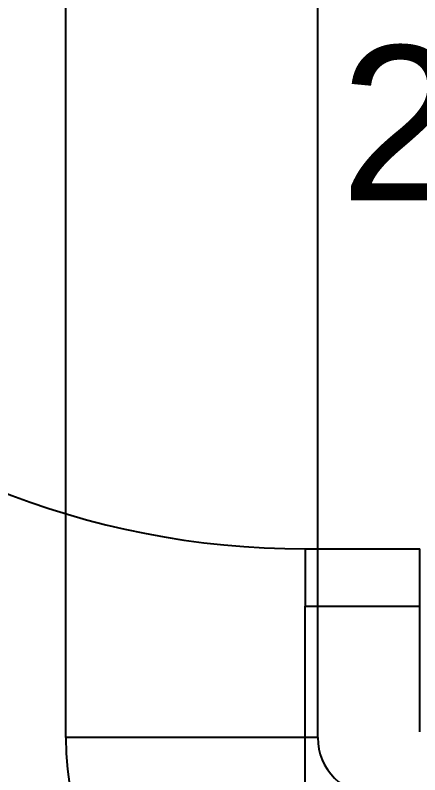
# Model space of a CAD drawing. Header units: millimetres. Extents: x 441156 to 441876, y 4514765 to 4515211.
# Drawn here: x 441308.779 to 441309.132, y 4514931.844 to 4514932.507 of the extents above; entities that cross this region are included whole.
import ezdxf

# ---------------------------------------------------------------- set-up
doc = ezdxf.new("R2010")
doc.units = ezdxf.units.MM
doc.linetypes.add('CONTINUA', pattern=[0])
doc.layers.add('01_mono PRIMERA', color=2, linetype='Continuous')
doc.layers.add('01_textos', color=7, linetype='Continuous')
doc.layers.add('Instalaciones_ventilación_extracción', color=86, linetype='Continuous', lineweight=25)
doc.styles.add('NIEVES2', font='sanss___.ttf')

# ---------------------------------------------------------------- blocks, each defined once
blk = doc.blocks.new('A$C11D349B9')
at = {"layer": '01_mono PRIMERA', "color": 254}
for p, q in [((3.96798, 8.73957), (3.96798, 8.68957)), ((3.96798, 8.73957), (4.06798, 8.73957)), ((4.06798, 8.68957), (4.06798, 8.73957)), ((3.96798, 7.95468), (3.96798, 8.68957)), ((3.96798, 8.68957), (4.06798, 8.68957)), ((4.06798, 8.57968), (4.06798, 8.68957))]:
    blk.add_line(p, q, dxfattribs=at)
blk.add_arc((3.96798, 9.46457), 0.725, 183.27583, 270, dxfattribs=at)

msp = doc.modelspace()

# ---------------------------------------------------------------- linework, layer by layer
at = {"layer": 'Instalaciones_ventilación_extracción'}
for p, q in [((441308.82300337, 4514931.87622782, 0.0000052), (441308.82300337, 4514932.58125925, 0.0000052)), ((441309.04300337, 4514931.87622782, 0.0000052), (441309.04300337, 4514932.58125925, 0.0000052)), ((441309.04300337, 4514931.87622782, 0.0000052), (441308.82300337, 4514931.87622782, 0.0000052))]:
    msp.add_line(p, q, dxfattribs=at)
for radius in [0.27, 0.05]:
    msp.add_arc((441309.09300337, 4514931.87622782, 0.0000052), radius, 180, 270, dxfattribs=at)

# ---------------------------------------------------------------- block references
at = {"layer": '01_mono PRIMERA', "color": 254, "linetype": 'CONTINUA'}
msp.add_blockref('A$C11D349B9', (441305.06417324, 4514923.30153799, 0.0000052), dxfattribs=at)

# ---------------------------------------------------------------- texts
at = {"layer": '01_textos', "style": 'NIEVES2'}
msp.add_text('220X55', height=0.135, rotation=359.99999992, dxfattribs=at).set_placement((441309.06242768, 4514932.34565563, 0.00000573))

doc.saveas('drawing.dxf')
